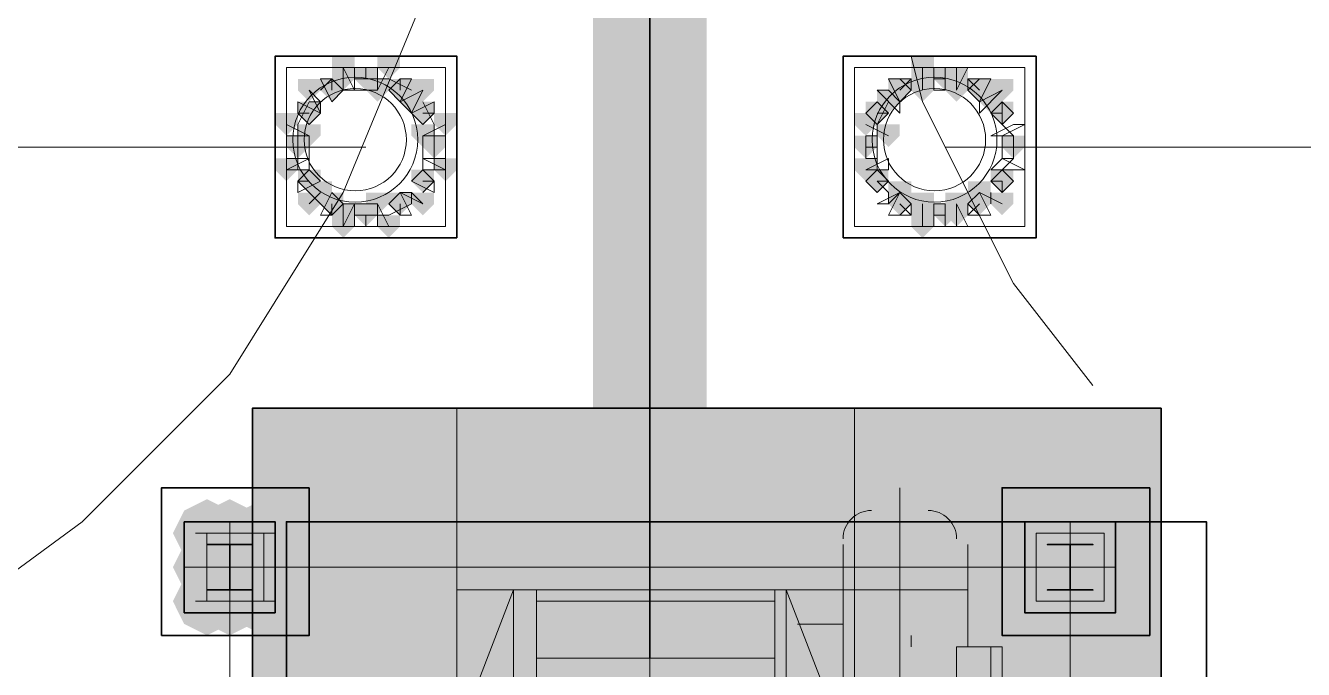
# Model space of a CAD drawing. Header units: millimetres. Extents: x 2315 to 4619, y 1334 to 1897.
# Drawn here: x 3951.65 to 3958.53, y 1536.38 to 1539.85 of the extents above; entities that cross this region are included whole.
import ezdxf

# ---------------------------------------------------------------- set-up
doc = ezdxf.new("R2010")
doc.units = ezdxf.units.MM
doc.linetypes.add('PDF_IMPORT', pattern=[1, 0.8, -0.2])
for name, color, linetype, true_color in [('PDF_10', 7, 'Continuous', 0x00b85c), ('PDF_AXIS', 7, 'Continuous', 0x00b85c), ('PDF_柱构件', 7, 'Continuous', 0x00b85c), ('PDF_转运站初步方案', 7, 'Continuous', 0x00b85c)]:
    doc.layers.add(name, color=color, linetype=linetype, true_color=true_color)
for name, color, linetype in [('PDF_中心线层', 1, 'Continuous'), ('PDF_双点划线', 6, 'Continuous'), ('PDF_尺寸线层', 7, 'Continuous'), ('PDF_粗实线层', 7, 'Continuous'), ('PDF_细实线层', 7, 'Continuous'), ('PDF_虚线层', 6, 'Continuous')]:
    doc.layers.add(name, color=color, linetype=linetype)

msp = doc.modelspace()

# ---------------------------------------------------------------- hatches: boundary and pattern name
at = {"layer": 'PDF_10', "transparency": 33554559}
for points in [[(3953.302, 1539.5584), (3953.2409, 1539.5584), (3953.2409, 1539.4974), (3953.302, 1539.4363), (3953.3631, 1539.4974), (3953.3631, 1539.5584)], [(3953.302, 1539.5584), (3953.2409, 1539.5584), (3953.2409, 1539.4974), (3953.302, 1539.4363), (3953.3631, 1539.4974), (3953.3631, 1539.5584)], [(3953.4852, 1539.6195), (3953.4241, 1539.6195), (3953.4241, 1539.5584), (3953.4852, 1539.4974), (3953.5463, 1539.5584), (3953.5463, 1539.6195)], [(3953.4852, 1539.6195), (3953.4241, 1539.6195), (3953.4241, 1539.5584), (3953.4852, 1539.4974), (3953.5463, 1539.5584), (3953.5463, 1539.6195)], [(3953.6685, 1539.5584), (3953.6074, 1539.5584), (3953.6074, 1539.4974), (3953.6685, 1539.4363), (3953.7296, 1539.4974), (3953.7296, 1539.5584)], [(3953.6685, 1539.5584), (3953.6074, 1539.5584), (3953.6074, 1539.4974), (3953.6685, 1539.4363), (3953.7296, 1539.4974), (3953.7296, 1539.5584)], [(3956.356, 1539.5584), (3956.295, 1539.5584), (3956.295, 1539.4974), (3956.356, 1539.4363), (3956.4171, 1539.4974), (3956.4171, 1539.5584)], [(3956.356, 1539.5584), (3956.295, 1539.5584), (3956.295, 1539.4974), (3956.356, 1539.4363), (3956.4171, 1539.4974), (3956.4171, 1539.5584)], [(3956.6004, 1539.6195), (3956.5393, 1539.6195), (3956.5393, 1539.5584), (3956.6004, 1539.4974), (3956.6614, 1539.5584), (3956.6614, 1539.6195)], [(3956.6004, 1539.6195), (3956.5393, 1539.6195), (3956.5393, 1539.5584), (3956.6004, 1539.4974), (3956.6614, 1539.5584), (3956.6614, 1539.6195)], [(3956.6004, 1539.6195), (3956.5393, 1539.6195), (3956.5393, 1539.5584), (3956.6004, 1539.4974), (3956.6614, 1539.5584), (3956.6614, 1539.6195)], [(3956.7836, 1539.5584), (3956.7225, 1539.5584), (3956.7225, 1539.4974), (3956.7836, 1539.4363), (3956.8447, 1539.4974), (3956.8447, 1539.5584)], [(3956.7836, 1539.5584), (3956.7225, 1539.5584), (3956.7225, 1539.4974), (3956.7836, 1539.4363), (3956.8447, 1539.4974), (3956.8447, 1539.5584)], [(3953.1798, 1539.4363), (3953.1187, 1539.4363), (3953.1187, 1539.3752), (3953.1798, 1539.3141), (3953.2409, 1539.3752), (3953.2409, 1539.4363)], [(3953.1798, 1539.4363), (3953.1187, 1539.4363), (3953.1187, 1539.3752), (3953.1798, 1539.3141), (3953.2409, 1539.3752), (3953.2409, 1539.4363)], [(3953.7906, 1539.4363), (3953.7296, 1539.4363), (3953.7296, 1539.3752), (3953.7906, 1539.3141), (3953.8517, 1539.3752), (3953.8517, 1539.4363)], [(3953.7906, 1539.4363), (3953.7296, 1539.4363), (3953.7296, 1539.3752), (3953.7906, 1539.3141), (3953.8517, 1539.3752), (3953.8517, 1539.4363)], [(3956.2339, 1539.4363), (3956.1728, 1539.4363), (3956.1728, 1539.3752), (3956.2339, 1539.3141), (3956.295, 1539.3752), (3956.295, 1539.4363)], [(3956.2339, 1539.4363), (3956.1728, 1539.4363), (3956.1728, 1539.3752), (3956.2339, 1539.3141), (3956.295, 1539.3752), (3956.295, 1539.4363)], [(3956.9058, 1539.4363), (3956.8447, 1539.4363), (3956.8447, 1539.3752), (3956.9058, 1539.3141), (3956.9669, 1539.3752), (3956.9669, 1539.4363)], [(3956.9058, 1539.4363), (3956.8447, 1539.4363), (3956.8447, 1539.3752), (3956.9058, 1539.3141), (3956.9669, 1539.3752), (3956.9669, 1539.4363)], [(3953.1187, 1539.253), (3953.0577, 1539.253), (3953.0577, 1539.192), (3953.1187, 1539.1309), (3953.1798, 1539.192), (3953.1798, 1539.253)], [(3953.1187, 1539.253), (3953.0577, 1539.253), (3953.0577, 1539.192), (3953.1187, 1539.1309), (3953.1798, 1539.192), (3953.1798, 1539.253)], [(3953.8517, 1539.253), (3953.7906, 1539.253), (3953.7906, 1539.192), (3953.8517, 1539.1309), (3953.9128, 1539.192), (3953.9128, 1539.253)], [(3953.8517, 1539.253), (3953.7906, 1539.253), (3953.7906, 1539.192), (3953.8517, 1539.1309), (3953.9128, 1539.192), (3953.9128, 1539.253)], [(3953.8517, 1539.253), (3953.7906, 1539.253), (3953.7906, 1539.192), (3953.8517, 1539.1309), (3953.9128, 1539.192), (3953.9128, 1539.253)], [(3956.1728, 1539.253), (3956.1117, 1539.253), (3956.1117, 1539.192), (3956.1728, 1539.1309), (3956.2339, 1539.192), (3956.2339, 1539.253)], [(3956.1728, 1539.253), (3956.1117, 1539.253), (3956.1117, 1539.192), (3956.1728, 1539.1309), (3956.2339, 1539.192), (3956.2339, 1539.253)], [(3956.9669, 1539.253), (3956.9058, 1539.253), (3956.9058, 1539.192), (3956.9669, 1539.1309), (3957.0279, 1539.192), (3957.0279, 1539.253)], [(3956.9669, 1539.253), (3956.9058, 1539.253), (3956.9058, 1539.192), (3956.9669, 1539.1309), (3957.0279, 1539.192), (3957.0279, 1539.253)], [(3953.1798, 1539.0698), (3953.1187, 1539.0698), (3953.1187, 1539.0087), (3953.1798, 1538.9476), (3953.2409, 1539.0087), (3953.2409, 1539.0698)], [(3953.1798, 1539.0698), (3953.1187, 1539.0698), (3953.1187, 1539.0087), (3953.1798, 1538.9476), (3953.2409, 1539.0087), (3953.2409, 1539.0698)], [(3953.7906, 1539.0698), (3953.7296, 1539.0698), (3953.7296, 1539.0087), (3953.7906, 1538.9476), (3953.8517, 1539.0087), (3953.8517, 1539.0698)], [(3953.7906, 1539.0698), (3953.7296, 1539.0698), (3953.7296, 1539.0087), (3953.7906, 1538.9476), (3953.8517, 1539.0087), (3953.8517, 1539.0698)], [(3956.2339, 1539.0698), (3956.1728, 1539.0698), (3956.1728, 1539.0087), (3956.2339, 1538.9476), (3956.295, 1539.0087), (3956.295, 1539.0698)], [(3956.2339, 1539.0698), (3956.1728, 1539.0698), (3956.1728, 1539.0087), (3956.2339, 1538.9476), (3956.295, 1539.0087), (3956.295, 1539.0698)], [(3956.9058, 1539.0698), (3956.8447, 1539.0698), (3956.8447, 1539.0087), (3956.9058, 1538.9476), (3956.9669, 1539.0087), (3956.9669, 1539.0698)], [(3956.9058, 1539.0698), (3956.8447, 1539.0698), (3956.8447, 1539.0087), (3956.9058, 1538.9476), (3956.9669, 1539.0087), (3956.9669, 1539.0698)], [(3953.302, 1538.9476), (3953.2409, 1538.9476), (3953.2409, 1538.8866), (3953.302, 1538.8255), (3953.3631, 1538.8866), (3953.3631, 1538.9476)], [(3953.302, 1538.9476), (3953.2409, 1538.9476), (3953.2409, 1538.8866), (3953.302, 1538.8255), (3953.3631, 1538.8866), (3953.3631, 1538.9476)], [(3953.6685, 1538.9476), (3953.6074, 1538.9476), (3953.6074, 1538.8866), (3953.6685, 1538.8255), (3953.7296, 1538.8866), (3953.7296, 1538.9476)], [(3953.6685, 1538.9476), (3953.6074, 1538.9476), (3953.6074, 1538.8866), (3953.6685, 1538.8255), (3953.7296, 1538.8866), (3953.7296, 1538.9476)], [(3956.356, 1538.9476), (3956.295, 1538.9476), (3956.295, 1538.8866), (3956.356, 1538.8255), (3956.4171, 1538.8866), (3956.4171, 1538.9476)], [(3956.356, 1538.9476), (3956.295, 1538.9476), (3956.295, 1538.8866), (3956.356, 1538.8255), (3956.4171, 1538.8866), (3956.4171, 1538.9476)], [(3956.7836, 1538.9476), (3956.7225, 1538.9476), (3956.7225, 1538.8866), (3956.7836, 1538.8255), (3956.8447, 1538.8866), (3956.8447, 1538.9476)], [(3956.7836, 1538.9476), (3956.7225, 1538.9476), (3956.7225, 1538.8866), (3956.7836, 1538.8255), (3956.8447, 1538.8866), (3956.8447, 1538.9476)], [(3953.4852, 1538.8866), (3953.4241, 1538.8866), (3953.4241, 1538.8255), (3953.4852, 1538.7644), (3953.5463, 1538.8255), (3953.5463, 1538.8866)], [(3953.4852, 1538.8866), (3953.4241, 1538.8866), (3953.4241, 1538.8255), (3953.4852, 1538.7644), (3953.5463, 1538.8255), (3953.5463, 1538.8866)], [(3956.6004, 1538.8866), (3956.5393, 1538.8866), (3956.5393, 1538.8255), (3956.6004, 1538.7644), (3956.6614, 1538.8255), (3956.6614, 1538.8866)], [(3956.6004, 1538.8866), (3956.5393, 1538.8866), (3956.5393, 1538.8255), (3956.6004, 1538.7644), (3956.6614, 1538.8255), (3956.6614, 1538.8866)]]:
    msp.add_hatch(color=6, dxfattribs=at).paths.add_polyline_path(points)
at = {"layer": 'PDF_中心线层', "transparency": 33554559}
for points in [[(3952.6301, 1537.1763), (3952.569, 1537.1763), (3952.569, 1537.1152), (3952.6301, 1537.0541), (3952.6912, 1537.1152), (3952.6912, 1537.1763)], [(3952.7523, 1537.1763), (3952.6912, 1537.1763), (3952.6912, 1537.1152), (3952.7523, 1537.0541), (3952.8133, 1537.1152), (3952.8133, 1537.1763)], [(3952.9355, 1537.1763), (3952.8744, 1537.1763), (3952.8744, 1537.1152), (3952.9355, 1537.0541), (3952.9966, 1537.1152), (3952.9966, 1537.1763)], [(3957.089, 1537.1763), (3957.0279, 1537.1763), (3957.0279, 1537.1152), (3957.089, 1537.0541), (3957.1501, 1537.1152), (3957.1501, 1537.1763)], [(3957.2723, 1537.1763), (3957.2112, 1537.1763), (3957.2112, 1537.1152), (3957.2723, 1537.0541), (3957.3333, 1537.1152), (3957.3333, 1537.1763)], [(3957.2723, 1537.1763), (3957.2112, 1537.1763), (3957.2112, 1537.1152), (3957.2723, 1537.0541), (3957.3333, 1537.1152), (3957.3333, 1537.1763)], [(3957.4555, 1537.1763), (3957.3944, 1537.1763), (3957.3944, 1537.1152), (3957.4555, 1537.0541), (3957.5166, 1537.1152), (3957.5166, 1537.1763)], [(3957.4555, 1537.1763), (3957.3944, 1537.1763), (3957.3944, 1537.1152), (3957.4555, 1537.0541), (3957.5166, 1537.1152), (3957.5166, 1537.1763)], [(3952.6301, 1536.993), (3952.569, 1536.993), (3952.569, 1536.932), (3952.6301, 1536.8709), (3952.6912, 1536.932), (3952.6912, 1536.993)], [(3952.9355, 1536.993), (3952.8744, 1536.993), (3952.8744, 1536.932), (3952.9355, 1536.8709), (3952.9966, 1536.932), (3952.9966, 1536.993)], [(3957.089, 1536.993), (3957.0279, 1536.993), (3957.0279, 1536.932), (3957.089, 1536.8709), (3957.1501, 1536.932), (3957.1501, 1536.993)], [(3957.4555, 1536.993), (3957.3944, 1536.993), (3957.3944, 1536.932), (3957.4555, 1536.8709), (3957.5166, 1536.932), (3957.5166, 1536.993)], [(3957.4555, 1536.993), (3957.3944, 1536.993), (3957.3944, 1536.932), (3957.4555, 1536.8709), (3957.5166, 1536.932), (3957.5166, 1536.993)], [(3957.2723, 1536.8098), (3957.2112, 1536.8098), (3957.2112, 1536.7487), (3957.2723, 1536.6876), (3957.3333, 1536.7487), (3957.3333, 1536.8098)], [(3957.4555, 1536.8098), (3957.3944, 1536.8098), (3957.3944, 1536.7487), (3957.4555, 1536.6876), (3957.5166, 1536.7487), (3957.5166, 1536.8098)]]:
    msp.add_hatch(color=256, dxfattribs=at).paths.add_polyline_path(points)
at = {"layer": 'PDF_双点划线', "transparency": 33554559}
for points in [[(3952.6301, 1537.1152), (3952.569, 1537.1152), (3952.569, 1537.0541), (3952.6301, 1536.993), (3952.6912, 1537.0541), (3952.6912, 1537.1152)], [(3952.7523, 1537.1152), (3952.6912, 1537.1152), (3952.6912, 1537.0541), (3952.7523, 1536.993), (3952.8133, 1537.0541), (3952.8133, 1537.1152)], [(3952.8133, 1537.1152), (3952.7523, 1537.1152), (3952.7523, 1537.0541), (3952.8133, 1536.993), (3952.8744, 1537.0541), (3952.8744, 1537.1152)], [(3952.8744, 1537.1152), (3952.8133, 1537.1152), (3952.8133, 1537.0541), (3952.8744, 1536.993), (3952.9355, 1537.0541), (3952.9355, 1537.1152)], [(3957.1501, 1537.1152), (3957.089, 1537.1152), (3957.089, 1537.0541), (3957.1501, 1536.993), (3957.2112, 1537.0541), (3957.2112, 1537.1152)], [(3957.2723, 1537.1152), (3957.2112, 1537.1152), (3957.2112, 1537.0541), (3957.2723, 1536.993), (3957.3333, 1537.0541), (3957.3333, 1537.1152)], [(3957.2723, 1537.1152), (3957.2112, 1537.1152), (3957.2112, 1537.0541), (3957.2723, 1536.993), (3957.3333, 1537.0541), (3957.3333, 1537.1152)], [(3957.3944, 1537.1152), (3957.3333, 1537.1152), (3957.3333, 1537.0541), (3957.3944, 1536.993), (3957.4555, 1537.0541), (3957.4555, 1537.1152)], [(3952.6301, 1536.8709), (3952.569, 1536.8709), (3952.569, 1536.8098), (3952.6301, 1536.7487), (3952.6912, 1536.8098), (3952.6912, 1536.8709)], [(3952.7523, 1536.8709), (3952.6912, 1536.8709), (3952.6912, 1536.8098), (3952.7523, 1536.7487), (3952.8133, 1536.8098), (3952.8133, 1536.8709)], [(3952.8133, 1536.8709), (3952.7523, 1536.8709), (3952.7523, 1536.8098), (3952.8133, 1536.7487), (3952.8744, 1536.8098), (3952.8744, 1536.8709)], [(3952.8744, 1536.8709), (3952.8133, 1536.8709), (3952.8133, 1536.8098), (3952.8744, 1536.7487), (3952.9355, 1536.8098), (3952.9355, 1536.8709)], [(3957.1501, 1536.8709), (3957.089, 1536.8709), (3957.089, 1536.8098), (3957.1501, 1536.7487), (3957.2112, 1536.8098), (3957.2112, 1536.8709)], [(3957.2723, 1536.8709), (3957.2112, 1536.8709), (3957.2112, 1536.8098), (3957.2723, 1536.7487), (3957.3333, 1536.8098), (3957.3333, 1536.8709)], [(3957.2723, 1536.8709), (3957.2112, 1536.8709), (3957.2112, 1536.8098), (3957.2723, 1536.7487), (3957.3333, 1536.8098), (3957.3333, 1536.8709)], [(3957.3944, 1536.8709), (3957.3333, 1536.8709), (3957.3333, 1536.8098), (3957.3944, 1536.7487), (3957.4555, 1536.8098), (3957.4555, 1536.8709)]]:
    msp.add_hatch(color=256, dxfattribs=at).paths.add_polyline_path(points)
at = {"layer": 'PDF_尺寸线层', "transparency": 33554559}
for points in [[(3956.356, 1536.6265), (3956.295, 1536.6265), (3956.295, 1536.5655), (3956.356, 1536.5044), (3956.4171, 1536.5655), (3956.4171, 1536.6265)], [(3956.356, 1536.5655), (3956.295, 1536.5655), (3956.295, 1536.5044), (3956.356, 1536.4433), (3956.4171, 1536.5044), (3956.4171, 1536.5655)], [(3956.356, 1536.5655), (3956.295, 1536.5655), (3956.295, 1536.5044), (3956.356, 1536.4433), (3956.4171, 1536.5044), (3956.4171, 1536.5655)], [(3956.356, 1536.5655), (3956.295, 1536.5655), (3956.295, 1536.5044), (3956.356, 1536.4433), (3956.4171, 1536.5044), (3956.4171, 1536.5655)]]:
    msp.add_hatch(color=256, dxfattribs=at).paths.add_polyline_path(points)
at = {"layer": 'PDF_柱构件', "transparency": 33554559}
for points in [[(3953.3631, 1539.6806), (3953.302, 1539.6806), (3953.302, 1539.6195), (3953.3631, 1539.5584), (3953.4241, 1539.6195), (3953.4241, 1539.6806)], [(3953.6074, 1539.6806), (3953.5463, 1539.6806), (3953.5463, 1539.6195), (3953.6074, 1539.5584), (3953.6685, 1539.6195), (3953.6685, 1539.6806)], [(3956.4782, 1539.6806), (3956.4171, 1539.6806), (3956.4171, 1539.6195), (3956.4782, 1539.5584), (3956.5393, 1539.6195), (3956.5393, 1539.6806)], [(3953.1798, 1539.5584), (3953.1187, 1539.5584), (3953.1187, 1539.4974), (3953.1798, 1539.4363), (3953.2409, 1539.4974), (3953.2409, 1539.5584)], [(3953.3631, 1539.6195), (3953.302, 1539.6195), (3953.302, 1539.5584), (3953.3631, 1539.4974), (3953.4241, 1539.5584), (3953.4241, 1539.6195)], [(3953.5463, 1539.5584), (3953.4852, 1539.5584), (3953.4852, 1539.4974), (3953.5463, 1539.4363), (3953.6074, 1539.4974), (3953.6074, 1539.5584)], [(3953.7906, 1539.5584), (3953.7296, 1539.5584), (3953.7296, 1539.4974), (3953.7906, 1539.4363), (3953.8517, 1539.4974), (3953.8517, 1539.5584)], [(3956.4782, 1539.6195), (3956.4171, 1539.6195), (3956.4171, 1539.5584), (3956.4782, 1539.4974), (3956.5393, 1539.5584), (3956.5393, 1539.6195)], [(3956.4782, 1539.5584), (3956.4171, 1539.5584), (3956.4171, 1539.4974), (3956.4782, 1539.4363), (3956.5393, 1539.4974), (3956.5393, 1539.5584)], [(3956.6614, 1539.6195), (3956.6004, 1539.6195), (3956.6004, 1539.5584), (3956.6614, 1539.4974), (3956.7225, 1539.5584), (3956.7225, 1539.6195)], [(3956.6614, 1539.5584), (3956.6004, 1539.5584), (3956.6004, 1539.4974), (3956.6614, 1539.4363), (3956.7225, 1539.4974), (3956.7225, 1539.5584)], [(3956.9058, 1539.5584), (3956.8447, 1539.5584), (3956.8447, 1539.4974), (3956.9058, 1539.4363), (3956.9669, 1539.4974), (3956.9669, 1539.5584)], [(3953.7296, 1539.4974), (3953.6685, 1539.4974), (3953.6685, 1539.4363), (3953.7296, 1539.3752), (3953.7906, 1539.4363), (3953.7906, 1539.4974)], [(3956.295, 1539.4974), (3956.2339, 1539.4974), (3956.2339, 1539.4363), (3956.295, 1539.3752), (3956.356, 1539.4363), (3956.356, 1539.4974)], [(3956.8447, 1539.4974), (3956.7836, 1539.4974), (3956.7836, 1539.4363), (3956.8447, 1539.3752), (3956.9058, 1539.4363), (3956.9058, 1539.4974)], [(3953.0577, 1539.3752), (3952.9966, 1539.3752), (3952.9966, 1539.3141), (3953.0577, 1539.253), (3953.1187, 1539.3141), (3953.1187, 1539.3752)], [(3953.9128, 1539.3752), (3953.8517, 1539.3752), (3953.8517, 1539.3141), (3953.9128, 1539.253), (3953.9739, 1539.3141), (3953.9739, 1539.3752)], [(3956.1728, 1539.3752), (3956.1117, 1539.3752), (3956.1117, 1539.3141), (3956.1728, 1539.253), (3956.2339, 1539.3141), (3956.2339, 1539.3752)], [(3953.1798, 1539.3141), (3953.1187, 1539.3141), (3953.1187, 1539.253), (3953.1798, 1539.192), (3953.2409, 1539.253), (3953.2409, 1539.3141)], [(3953.7906, 1539.3141), (3953.7296, 1539.3141), (3953.7296, 1539.253), (3953.7906, 1539.192), (3953.8517, 1539.253), (3953.8517, 1539.3141)], [(3956.295, 1539.3141), (3956.2339, 1539.3141), (3956.2339, 1539.253), (3956.295, 1539.192), (3956.356, 1539.253), (3956.356, 1539.3141)], [(3953.0577, 1539.1309), (3952.9966, 1539.1309), (3952.9966, 1539.0698), (3953.0577, 1539.0087), (3953.1187, 1539.0698), (3953.1187, 1539.1309)], [(3953.9128, 1539.1309), (3953.8517, 1539.1309), (3953.8517, 1539.0698), (3953.9128, 1539.0087), (3953.9739, 1539.0698), (3953.9739, 1539.1309)], [(3956.1728, 1539.1309), (3956.1117, 1539.1309), (3956.1117, 1539.0698), (3956.1728, 1539.0087), (3956.2339, 1539.0698), (3956.2339, 1539.1309)], [(3953.2409, 1539.0087), (3953.1798, 1539.0087), (3953.1798, 1538.9476), (3953.2409, 1538.8866), (3953.302, 1538.9476), (3953.302, 1539.0087)], [(3956.356, 1539.0087), (3956.295, 1539.0087), (3956.295, 1538.9476), (3956.356, 1538.8866), (3956.4171, 1538.9476), (3956.4171, 1539.0087)], [(3956.7836, 1539.0087), (3956.7225, 1539.0087), (3956.7225, 1538.9476), (3956.7836, 1538.8866), (3956.8447, 1538.9476), (3956.8447, 1539.0087)], [(3953.1798, 1538.9476), (3953.1187, 1538.9476), (3953.1187, 1538.8866), (3953.1798, 1538.8255), (3953.2409, 1538.8866), (3953.2409, 1538.9476)], [(3953.5463, 1538.9476), (3953.4852, 1538.9476), (3953.4852, 1538.8866), (3953.5463, 1538.8255), (3953.6074, 1538.8866), (3953.6074, 1538.9476)], [(3953.7906, 1538.9476), (3953.7296, 1538.9476), (3953.7296, 1538.8866), (3953.7906, 1538.8255), (3953.8517, 1538.8866), (3953.8517, 1538.9476)], [(3956.4782, 1538.9476), (3956.4171, 1538.9476), (3956.4171, 1538.8866), (3956.4782, 1538.8255), (3956.5393, 1538.8866), (3956.5393, 1538.9476)], [(3956.6614, 1538.9476), (3956.6004, 1538.9476), (3956.6004, 1538.8866), (3956.6614, 1538.8255), (3956.7225, 1538.8866), (3956.7225, 1538.9476)], [(3956.9058, 1538.9476), (3956.8447, 1538.9476), (3956.8447, 1538.8866), (3956.9058, 1538.8255), (3956.9669, 1538.8866), (3956.9669, 1538.9476)], [(3953.3631, 1538.8866), (3953.302, 1538.8866), (3953.302, 1538.8255), (3953.3631, 1538.7644), (3953.4241, 1538.8255), (3953.4241, 1538.8866)], [(3956.4782, 1538.8866), (3956.4171, 1538.8866), (3956.4171, 1538.8255), (3956.4782, 1538.7644), (3956.5393, 1538.8255), (3956.5393, 1538.8866)], [(3956.6614, 1538.8866), (3956.6004, 1538.8866), (3956.6004, 1538.8255), (3956.6614, 1538.7644), (3956.7225, 1538.8255), (3956.7225, 1538.8866)], [(3953.3631, 1538.8255), (3953.302, 1538.8255), (3953.302, 1538.7644), (3953.3631, 1538.7033), (3953.4241, 1538.7644), (3953.4241, 1538.8255)], [(3953.6074, 1538.8255), (3953.5463, 1538.8255), (3953.5463, 1538.7644), (3953.6074, 1538.7033), (3953.6685, 1538.7644), (3953.6685, 1538.8255)], [(3956.4782, 1538.8255), (3956.4171, 1538.8255), (3956.4171, 1538.7644), (3956.4782, 1538.7033), (3956.5393, 1538.7644), (3956.5393, 1538.8255)]]:
    msp.add_hatch(color=6, dxfattribs=at).paths.add_polyline_path(points)
at = {"layer": 'PDF_粗实线层', "transparency": 33554559}
for points in [[(3955.3177, 1541.6963), (3954.7069, 1541.6963), (3954.7069, 1536.4433), (3955.3177, 1536.4433)], [(3952.6301, 1537.2984), (3952.5079, 1537.2374), (3952.4469, 1537.1152), (3952.5079, 1536.993), (3952.6301, 1536.932), (3952.7523, 1536.993), (3952.8133, 1537.1152), (3952.7523, 1537.2374)], [(3952.7523, 1537.2984), (3952.6301, 1537.2374), (3952.569, 1537.1152), (3952.6301, 1536.993), (3952.7523, 1536.932), (3952.8744, 1536.993), (3952.9355, 1537.1152), (3952.8744, 1537.2374)], [(3952.9355, 1537.2984), (3952.8133, 1537.2374), (3952.7523, 1537.1152), (3952.8133, 1536.993), (3952.9355, 1536.932), (3953.0577, 1536.993), (3953.1187, 1537.1152), (3953.0577, 1537.2374)], [(3957.089, 1537.2984), (3956.9669, 1537.2374), (3956.9058, 1537.1152), (3956.9669, 1536.993), (3957.089, 1536.932), (3957.2112, 1536.993), (3957.2723, 1537.1152), (3957.2112, 1537.2374)], [(3957.2723, 1537.2984), (3957.1501, 1537.2374), (3957.089, 1537.1152), (3957.1501, 1536.993), (3957.2723, 1536.932), (3957.3944, 1536.993), (3957.4555, 1537.1152), (3957.3944, 1537.2374)], [(3957.4555, 1537.2984), (3957.3333, 1537.2374), (3957.2723, 1537.1152), (3957.3333, 1536.993), (3957.4555, 1536.932), (3957.5777, 1536.993), (3957.6387, 1537.1152), (3957.5777, 1537.2374)], [(3952.6301, 1537.1152), (3952.5079, 1537.0541), (3952.4469, 1536.932), (3952.5079, 1536.8098), (3952.6301, 1536.7487), (3952.7523, 1536.8098), (3952.8133, 1536.932), (3952.7523, 1537.0541)], [(3952.7523, 1537.1152), (3952.6301, 1537.0541), (3952.569, 1536.932), (3952.6301, 1536.8098), (3952.7523, 1536.7487), (3952.8744, 1536.8098), (3952.9355, 1536.932), (3952.8744, 1537.0541)], [(3952.9355, 1537.1152), (3952.8133, 1537.0541), (3952.7523, 1536.932), (3952.8133, 1536.8098), (3952.9355, 1536.7487), (3953.0577, 1536.8098), (3953.1187, 1536.932), (3953.0577, 1537.0541)], [(3957.089, 1537.1152), (3956.9669, 1537.0541), (3956.9058, 1536.932), (3956.9669, 1536.8098), (3957.089, 1536.7487), (3957.2112, 1536.8098), (3957.2723, 1536.932), (3957.2112, 1537.0541)], [(3957.2723, 1537.1152), (3957.1501, 1537.0541), (3957.089, 1536.932), (3957.1501, 1536.8098), (3957.2723, 1536.7487), (3957.3944, 1536.8098), (3957.4555, 1536.932), (3957.3944, 1537.0541)], [(3957.4555, 1537.1152), (3957.3333, 1537.0541), (3957.2723, 1536.932), (3957.3333, 1536.8098), (3957.4555, 1536.7487), (3957.5777, 1536.8098), (3957.6387, 1536.932), (3957.5777, 1537.0541)], [(3952.6301, 1536.932), (3952.5079, 1536.8709), (3952.4469, 1536.7487), (3952.5079, 1536.6265), (3952.6301, 1536.5655), (3952.7523, 1536.6265), (3952.8133, 1536.7487), (3952.7523, 1536.8709)], [(3952.7523, 1536.932), (3952.6301, 1536.8709), (3952.569, 1536.7487), (3952.6301, 1536.6265), (3952.7523, 1536.5655), (3952.8744, 1536.6265), (3952.9355, 1536.7487), (3952.8744, 1536.8709)], [(3952.9355, 1536.932), (3952.8133, 1536.8709), (3952.7523, 1536.7487), (3952.8133, 1536.6265), (3952.9355, 1536.5655), (3953.0577, 1536.6265), (3953.1187, 1536.7487), (3953.0577, 1536.8709)], [(3957.089, 1536.932), (3956.9669, 1536.8709), (3956.9058, 1536.7487), (3956.9669, 1536.6265), (3957.089, 1536.5655), (3957.2112, 1536.6265), (3957.2723, 1536.7487), (3957.2112, 1536.8709)], [(3957.2723, 1536.932), (3957.1501, 1536.8709), (3957.089, 1536.7487), (3957.1501, 1536.6265), (3957.2723, 1536.5655), (3957.3944, 1536.6265), (3957.4555, 1536.7487), (3957.3944, 1536.8709)], [(3957.4555, 1536.932), (3957.3333, 1536.8709), (3957.2723, 1536.7487), (3957.3333, 1536.6265), (3957.4555, 1536.5655), (3957.5777, 1536.6265), (3957.6387, 1536.7487), (3957.5777, 1536.8709)]]:
    msp.add_hatch(color=256, dxfattribs=at).paths.add_polyline_path(points)
at = {"layer": 'PDF_粗实线层', "true_color": 0xffffff, "transparency": 33554559}
msp.add_hatch(color=7, dxfattribs=at).paths.add_polyline_path([(3954.5847, 1532.412), (3955.5009, 1532.412), (3955.5009, 1532.6563), (3957.7609, 1532.6563), (3957.7609, 1537.7871), (3952.8744, 1537.7871), (3952.8744, 1532.6563), (3954.5847, 1532.6563)])
at = {"layer": 'PDF_细实线层', "true_color": 0x005cb8, "transparency": 33554559}
for points in [[(3954.3404, 1536.8709), (3954.2793, 1536.8709), (3954.2793, 1536.8098), (3954.3404, 1536.7487), (3954.4014, 1536.8098), (3954.4014, 1536.8709)], [(3955.7452, 1536.8709), (3955.6841, 1536.8709), (3955.6841, 1536.8098), (3955.7452, 1536.7487), (3955.8063, 1536.8098), (3955.8063, 1536.8709)], [(3955.7452, 1536.8709), (3955.6841, 1536.8709), (3955.6841, 1536.8098), (3955.7452, 1536.7487), (3955.8063, 1536.8098), (3955.8063, 1536.8709)]]:
    msp.add_hatch(color=152, dxfattribs=at).paths.add_polyline_path(points)
at = {"layer": 'PDF_转运站初步方案', "transparency": 33554559}
for points in [[(3953.302, 1539.5584), (3953.2409, 1539.5584), (3953.2409, 1539.4974), (3953.302, 1539.4363), (3953.3631, 1539.4974), (3953.3631, 1539.5584)], [(3953.302, 1539.5584), (3953.2409, 1539.5584), (3953.2409, 1539.4974), (3953.302, 1539.4363), (3953.3631, 1539.4974), (3953.3631, 1539.5584)], [(3953.4852, 1539.6195), (3953.4241, 1539.6195), (3953.4241, 1539.5584), (3953.4852, 1539.4974), (3953.5463, 1539.5584), (3953.5463, 1539.6195)], [(3953.4852, 1539.6195), (3953.4241, 1539.6195), (3953.4241, 1539.5584), (3953.4852, 1539.4974), (3953.5463, 1539.5584), (3953.5463, 1539.6195)], [(3953.6685, 1539.5584), (3953.6074, 1539.5584), (3953.6074, 1539.4974), (3953.6685, 1539.4363), (3953.7296, 1539.4974), (3953.7296, 1539.5584)], [(3953.6685, 1539.5584), (3953.6074, 1539.5584), (3953.6074, 1539.4974), (3953.6685, 1539.4363), (3953.7296, 1539.4974), (3953.7296, 1539.5584)], [(3956.356, 1539.5584), (3956.295, 1539.5584), (3956.295, 1539.4974), (3956.356, 1539.4363), (3956.4171, 1539.4974), (3956.4171, 1539.5584)], [(3956.356, 1539.5584), (3956.295, 1539.5584), (3956.295, 1539.4974), (3956.356, 1539.4363), (3956.4171, 1539.4974), (3956.4171, 1539.5584)], [(3956.6004, 1539.6195), (3956.5393, 1539.6195), (3956.5393, 1539.5584), (3956.6004, 1539.4974), (3956.6614, 1539.5584), (3956.6614, 1539.6195)], [(3956.6004, 1539.6195), (3956.5393, 1539.6195), (3956.5393, 1539.5584), (3956.6004, 1539.4974), (3956.6614, 1539.5584), (3956.6614, 1539.6195)], [(3956.7836, 1539.5584), (3956.7225, 1539.5584), (3956.7225, 1539.4974), (3956.7836, 1539.4363), (3956.8447, 1539.4974), (3956.8447, 1539.5584)], [(3956.7836, 1539.5584), (3956.7225, 1539.5584), (3956.7225, 1539.4974), (3956.7836, 1539.4363), (3956.8447, 1539.4974), (3956.8447, 1539.5584)], [(3953.1798, 1539.4363), (3953.1187, 1539.4363), (3953.1187, 1539.3752), (3953.1798, 1539.3141), (3953.2409, 1539.3752), (3953.2409, 1539.4363)], [(3953.1798, 1539.4363), (3953.1187, 1539.4363), (3953.1187, 1539.3752), (3953.1798, 1539.3141), (3953.2409, 1539.3752), (3953.2409, 1539.4363)], [(3953.7906, 1539.4363), (3953.7296, 1539.4363), (3953.7296, 1539.3752), (3953.7906, 1539.3141), (3953.8517, 1539.3752), (3953.8517, 1539.4363)], [(3953.7906, 1539.4363), (3953.7296, 1539.4363), (3953.7296, 1539.3752), (3953.7906, 1539.3141), (3953.8517, 1539.3752), (3953.8517, 1539.4363)], [(3956.2339, 1539.4363), (3956.1728, 1539.4363), (3956.1728, 1539.3752), (3956.2339, 1539.3141), (3956.295, 1539.3752), (3956.295, 1539.4363)], [(3956.2339, 1539.4363), (3956.1728, 1539.4363), (3956.1728, 1539.3752), (3956.2339, 1539.3141), (3956.295, 1539.3752), (3956.295, 1539.4363)], [(3956.9058, 1539.4363), (3956.8447, 1539.4363), (3956.8447, 1539.3752), (3956.9058, 1539.3141), (3956.9669, 1539.3752), (3956.9669, 1539.4363)], [(3956.9058, 1539.4363), (3956.8447, 1539.4363), (3956.8447, 1539.3752), (3956.9058, 1539.3141), (3956.9669, 1539.3752), (3956.9669, 1539.4363)], [(3953.1187, 1539.253), (3953.0577, 1539.253), (3953.0577, 1539.192), (3953.1187, 1539.1309), (3953.1798, 1539.192), (3953.1798, 1539.253)], [(3953.1187, 1539.253), (3953.0577, 1539.253), (3953.0577, 1539.192), (3953.1187, 1539.1309), (3953.1798, 1539.192), (3953.1798, 1539.253)], [(3953.8517, 1539.253), (3953.7906, 1539.253), (3953.7906, 1539.192), (3953.8517, 1539.1309), (3953.9128, 1539.192), (3953.9128, 1539.253)], [(3953.8517, 1539.253), (3953.7906, 1539.253), (3953.7906, 1539.192), (3953.8517, 1539.1309), (3953.9128, 1539.192), (3953.9128, 1539.253)], [(3956.1728, 1539.253), (3956.1117, 1539.253), (3956.1117, 1539.192), (3956.1728, 1539.1309), (3956.2339, 1539.192), (3956.2339, 1539.253)], [(3956.1728, 1539.253), (3956.1117, 1539.253), (3956.1117, 1539.192), (3956.1728, 1539.1309), (3956.2339, 1539.192), (3956.2339, 1539.253)], [(3956.9669, 1539.253), (3956.9058, 1539.253), (3956.9058, 1539.192), (3956.9669, 1539.1309), (3957.0279, 1539.192), (3957.0279, 1539.253)], [(3956.9669, 1539.253), (3956.9058, 1539.253), (3956.9058, 1539.192), (3956.9669, 1539.1309), (3957.0279, 1539.192), (3957.0279, 1539.253)], [(3953.1798, 1539.0698), (3953.1187, 1539.0698), (3953.1187, 1539.0087), (3953.1798, 1538.9476), (3953.2409, 1539.0087), (3953.2409, 1539.0698)], [(3953.1798, 1539.0698), (3953.1187, 1539.0698), (3953.1187, 1539.0087), (3953.1798, 1538.9476), (3953.2409, 1539.0087), (3953.2409, 1539.0698)], [(3953.7906, 1539.0698), (3953.7296, 1539.0698), (3953.7296, 1539.0087), (3953.7906, 1538.9476), (3953.8517, 1539.0087), (3953.8517, 1539.0698)], [(3953.7906, 1539.0698), (3953.7296, 1539.0698), (3953.7296, 1539.0087), (3953.7906, 1538.9476), (3953.8517, 1539.0087), (3953.8517, 1539.0698)], [(3956.2339, 1539.0698), (3956.1728, 1539.0698), (3956.1728, 1539.0087), (3956.2339, 1538.9476), (3956.295, 1539.0087), (3956.295, 1539.0698)], [(3956.2339, 1539.0698), (3956.1728, 1539.0698), (3956.1728, 1539.0087), (3956.2339, 1538.9476), (3956.295, 1539.0087), (3956.295, 1539.0698)], [(3956.9058, 1539.0698), (3956.8447, 1539.0698), (3956.8447, 1539.0087), (3956.9058, 1538.9476), (3956.9669, 1539.0087), (3956.9669, 1539.0698)], [(3956.9058, 1539.0698), (3956.8447, 1539.0698), (3956.8447, 1539.0087), (3956.9058, 1538.9476), (3956.9669, 1539.0087), (3956.9669, 1539.0698)], [(3953.302, 1538.9476), (3953.2409, 1538.9476), (3953.2409, 1538.8866), (3953.302, 1538.8255), (3953.3631, 1538.8866), (3953.3631, 1538.9476)], [(3953.302, 1538.9476), (3953.2409, 1538.9476), (3953.2409, 1538.8866), (3953.302, 1538.8255), (3953.3631, 1538.8866), (3953.3631, 1538.9476)], [(3953.6685, 1538.9476), (3953.6074, 1538.9476), (3953.6074, 1538.8866), (3953.6685, 1538.8255), (3953.7296, 1538.8866), (3953.7296, 1538.9476)], [(3953.6685, 1538.9476), (3953.6074, 1538.9476), (3953.6074, 1538.8866), (3953.6685, 1538.8255), (3953.7296, 1538.8866), (3953.7296, 1538.9476)], [(3956.356, 1538.9476), (3956.295, 1538.9476), (3956.295, 1538.8866), (3956.356, 1538.8255), (3956.4171, 1538.8866), (3956.4171, 1538.9476)], [(3956.356, 1538.9476), (3956.295, 1538.9476), (3956.295, 1538.8866), (3956.356, 1538.8255), (3956.4171, 1538.8866), (3956.4171, 1538.9476)], [(3956.7836, 1538.9476), (3956.7225, 1538.9476), (3956.7225, 1538.8866), (3956.7836, 1538.8255), (3956.8447, 1538.8866), (3956.8447, 1538.9476)], [(3956.7836, 1538.9476), (3956.7225, 1538.9476), (3956.7225, 1538.8866), (3956.7836, 1538.8255), (3956.8447, 1538.8866), (3956.8447, 1538.9476)], [(3953.4852, 1538.8866), (3953.4241, 1538.8866), (3953.4241, 1538.8255), (3953.4852, 1538.7644), (3953.5463, 1538.8255), (3953.5463, 1538.8866)], [(3953.4852, 1538.8866), (3953.4241, 1538.8866), (3953.4241, 1538.8255), (3953.4852, 1538.7644), (3953.5463, 1538.8255), (3953.5463, 1538.8866)], [(3956.6004, 1538.8866), (3956.5393, 1538.8866), (3956.5393, 1538.8255), (3956.6004, 1538.7644), (3956.6614, 1538.8255), (3956.6614, 1538.8866)], [(3956.6004, 1538.8866), (3956.5393, 1538.8866), (3956.5393, 1538.8255), (3956.6004, 1538.7644), (3956.6614, 1538.8255), (3956.6614, 1538.8866)]]:
    msp.add_hatch(color=6, dxfattribs=at).paths.add_polyline_path(points)

# ---------------------------------------------------------------- linework, layer by layer
at = {"layer": 'PDF_10', "color": 6, "lineweight": 18}
for points in [[(3953.2409, 1539.4974), (3953.302, 1539.5584), (3953.302, 1539.4974)], [(3953.4241, 1539.5584), (3953.5463, 1539.5584)], [(3953.4852, 1539.5584), (3953.4852, 1539.6195)], [(3953.6074, 1539.5584), (3953.7296, 1539.4974)], [(3953.6685, 1539.4974), (3953.6685, 1539.5584)], [(3956.4171, 1539.5584), (3956.356, 1539.4974)], [(3956.4171, 1539.4974), (3956.356, 1539.5584)], [(3956.6004, 1539.5584), (3956.5393, 1539.5584)], [(3956.7836, 1539.4974), (3956.7225, 1539.5584)], [(3956.7225, 1539.4974), (3956.7836, 1539.5584)], [(3953.1187, 1539.3141), (3953.1798, 1539.4363)], [(3953.7906, 1539.4363), (3953.8517, 1539.3141)], [(3956.295, 1539.4363), (3956.2339, 1539.3141)], [(3956.9058, 1539.3141), (3956.9058, 1539.4363)], [(3953.1798, 1539.3752), (3953.1187, 1539.3752)], [(3953.7906, 1539.3752), (3953.8517, 1539.3752)], [(3956.295, 1539.3752), (3956.2339, 1539.3752)], [(3956.8447, 1539.3752), (3956.9058, 1539.3752)], [(3953.1187, 1539.1309), (3953.1187, 1539.253)], [(3953.8517, 1539.253), (3953.8517, 1539.1309)], [(3956.1728, 1539.253), (3956.1728, 1539.1309)], [(3956.9669, 1539.1309), (3956.9669, 1539.253)], [(3953.1187, 1539.192), (3953.0577, 1539.192)], [(3956.2339, 1539.192), (3956.1728, 1539.192)], [(3956.9058, 1539.192), (3956.9669, 1539.192)], [(3953.1798, 1538.9476), (3953.1187, 1539.0087), (3953.1798, 1539.0087)], [(3953.7906, 1539.0087), (3953.8517, 1539.0087), (3953.7906, 1538.9476)], [(3956.295, 1539.0087), (3956.2339, 1539.0087), (3956.295, 1538.9476)], [(3956.9058, 1538.9476), (3956.9058, 1539.0087), (3956.8447, 1539.0087)], [(3953.302, 1538.8866), (3953.302, 1538.8255), (3953.2409, 1538.8866)], [(3953.7296, 1538.8866), (3953.6074, 1538.8255)], [(3953.6685, 1538.8866), (3953.6685, 1538.8255)], [(3956.356, 1538.8866), (3956.4171, 1538.8255)], [(3956.4171, 1538.8866), (3956.356, 1538.8255)], [(3956.7225, 1538.8255), (3956.7836, 1538.8866)], [(3956.7225, 1538.8866), (3956.7836, 1538.8255)], [(3953.5463, 1538.8255), (3953.4241, 1538.8255)], [(3953.4852, 1538.8255), (3953.4852, 1538.7644)], [(3956.5393, 1538.8255), (3956.6004, 1538.8255), (3956.6004, 1538.7644)]]:
    msp.add_lwpolyline(points, dxfattribs=at)
at = {"layer": 'PDF_AXIS', "color": 6, "lineweight": 18}
for points in [[(3953.9128, 1538.7644), (3953.9128, 1539.6195), (3953.0577, 1539.6195), (3953.0577, 1538.7644)], [(3956.1117, 1538.7644), (3956.1117, 1539.6195), (3957.0279, 1539.6195), (3957.0279, 1538.7644)]]:
    msp.add_lwpolyline(points, close=True, dxfattribs=at)
at = {"layer": 'PDF_中心线层', "linetype": 'PDF_IMPORT', "lineweight": 18, "ltscale": 6.04703}
msp.add_lwpolyline([(3955.0123, 1550.6752), (3955.0123, 1532.6563)], dxfattribs=at)
at = {"layer": 'PDF_中心线层', "color": 6, "lineweight": 18}
for points in [[(3953.9739, 1541.6352), (3953.9739, 1541.1466), (3953.7906, 1539.986), (3953.3631, 1538.9476), (3952.7523, 1537.9703), (3951.9582, 1537.1763), (3951.042, 1536.5044), (3950.0036, 1536.0157), (3948.9041, 1535.7714), (3947.7436, 1535.7103), (3946.5831, 1535.8325), (3945.5447, 1536.2601), (3944.995, 1536.5655)], [(3957.3944, 1537.9093), (3956.9669, 1538.459), (3956.4782, 1539.4363), (3956.4171, 1539.6806)], [(3953.4852, 1539.192), (3942.5517, 1539.192)], [(3967.4728, 1539.192), (3956.6004, 1539.192)]]:
    msp.add_lwpolyline(points, dxfattribs=at)
at = {"layer": 'PDF_中心线层', "lineweight": 18}
for points in [[(3955.0123, 1537.7871), (3955.0123, 1532.412), (3955.0123, 1536.932)], [(3956.356, 1537.3595), (3956.356, 1534.1833)], [(3952.7523, 1537.1763), (3952.7523, 1536.6876)], [(3957.2723, 1537.1763), (3957.2723, 1536.6876)], [(3952.569, 1537.1152), (3952.6301, 1537.1152)], [(3952.7523, 1537.1152), (3952.8133, 1537.1152)], [(3952.9966, 1537.1152), (3952.9355, 1537.1152)], [(3957.089, 1537.1152), (3957.1501, 1537.1152)], [(3952.5079, 1536.932), (3953.0577, 1536.932)], [(3952.569, 1536.932), (3952.6301, 1536.932)], [(3952.9966, 1536.932), (3952.9355, 1536.932)], [(3957.0279, 1536.932), (3957.5166, 1536.932)], [(3957.089, 1536.932), (3957.1501, 1536.932)], [(3952.569, 1536.7487), (3952.6301, 1536.7487), (3952.6301, 1536.8098)], [(3952.7523, 1536.8098), (3952.7523, 1536.7487), (3952.8133, 1536.7487)], [(3952.9966, 1536.7487), (3952.9355, 1536.7487), (3952.9355, 1536.8098)], [(3957.089, 1536.8098), (3957.089, 1536.7487), (3957.1501, 1536.7487)], [(3957.2723, 1536.8098), (3957.2723, 1536.7487)], [(3957.4555, 1536.8098), (3957.4555, 1536.7487)], [(3954.4014, 1536.4433), (3955.6841, 1536.4433)]]:
    msp.add_lwpolyline(points, dxfattribs=at)
for points in [[(3952.6301, 1536.7487), (3952.9355, 1536.7487), (3952.9355, 1537.1152), (3952.6301, 1537.1152)], [(3957.089, 1536.7487), (3957.4555, 1536.7487), (3957.4555, 1537.1152), (3957.089, 1537.1152)], [(3957.2723, 1536.932), (3952.7523, 1536.932), (3952.7523, 1532.412), (3957.2723, 1532.412)]]:
    msp.add_lwpolyline(points, close=True, dxfattribs=at)
at = {"layer": 'PDF_双点划线', "lineweight": 18}
for points in [[(3952.8133, 1536.8098), (3952.8744, 1536.8098), (3952.7523, 1536.8098), (3952.6301, 1536.8098), (3952.7523, 1536.8098), (3952.7523, 1537.0541), (3952.6301, 1537.0541), (3952.7523, 1537.0541), (3952.7523, 1536.8098), (3952.7523, 1537.0541), (3952.8744, 1537.0541), (3952.8133, 1537.0541)], [(3957.2723, 1536.8098), (3957.2723, 1537.0541)]]:
    msp.add_lwpolyline(points, dxfattribs=at)
msp.add_lwpolyline([(3957.2723, 1537.0541), (3957.3944, 1537.0541), (3957.2723, 1537.0541), (3957.2723, 1536.8098), (3957.3944, 1536.8098), (3957.2723, 1536.8098), (3957.1501, 1536.8098), (3957.2723, 1536.8098), (3957.2723, 1537.0541), (3957.1501, 1537.0541)], close=True, dxfattribs=at)
at = {"layer": 'PDF_尺寸线层', "lineweight": 18}
for points in [[(3956.5393, 1537.1763), (3956.2339, 1537.1763)], [(3956.0506, 1537.0541), (3956.0506, 1536.2601), (3956.7225, 1536.2601)], [(3956.7225, 1536.5044), (3956.7225, 1537.0541)], [(3956.0506, 1536.8098), (3956.7225, 1536.8098)], [(3956.356, 1536.5655), (3956.356, 1536.5655)], [(3956.356, 1536.5044), (3956.356, 1536.5655)], [(3956.4171, 1536.5044), (3956.4171, 1536.5655)], [(3956.8447, 1536.2601), (3956.8447, 1536.5044)]]:
    msp.add_lwpolyline(points, dxfattribs=at)
msp.add_lwpolyline([(3956.9058, 1536.5044), (3956.6614, 1536.5044), (3956.6614, 1536.2601), (3956.9058, 1536.2601)], close=True, dxfattribs=at)
for centre, start, end in [((3956.2033, 1537.0847), 89.99926, 180.00074), ((3956.5087, 1537.0847), 359.99926, 90.00074)]:
    msp.add_arc(centre, 0.1527, start, end, dxfattribs=at)
at = {"layer": 'PDF_柱构件', "color": 6, "lineweight": 18}
for points in [[(3953.302, 1539.4363), (3953.3631, 1539.4974), (3953.302, 1539.5584), (3953.2409, 1539.5584)], [(3953.3631, 1539.6195), (3953.3631, 1539.4974), (3953.4241, 1539.4974)], [(3953.4241, 1539.4974), (3953.5463, 1539.4974), (3953.5463, 1539.6195), (3953.4241, 1539.6195)], [(3953.6074, 1539.6195), (3953.5463, 1539.4974)], [(3953.6074, 1539.4974), (3953.6685, 1539.4363), (3953.7296, 1539.5584), (3953.6685, 1539.5584)], [(3956.4171, 1539.4974), (3956.356, 1539.4363), (3956.295, 1539.5584), (3956.4171, 1539.5584)], [(3956.4782, 1539.6195), (3956.4782, 1539.4974)], [(3956.6004, 1539.4974), (3956.5393, 1539.4974), (3956.5393, 1539.6195), (3956.6004, 1539.6195)], [(3956.7225, 1539.6195), (3956.6614, 1539.4974), (3956.6614, 1539.6195)], [(3956.7836, 1539.4363), (3956.7225, 1539.4974), (3956.7225, 1539.5584), (3956.8447, 1539.5584)], [(3953.1798, 1539.4974), (3953.2409, 1539.3752), (3953.2409, 1539.4363)], [(3953.7906, 1539.4974), (3953.6685, 1539.4363), (3953.7296, 1539.3752)], [(3956.295, 1539.4974), (3956.356, 1539.4363), (3956.356, 1539.3752), (3956.2339, 1539.4974)], [(3956.9058, 1539.4974), (3956.7836, 1539.3752), (3956.7836, 1539.4363)], [(3953.1798, 1539.3141), (3953.2409, 1539.3752), (3953.1187, 1539.4363), (3953.1187, 1539.3752)], [(3953.7296, 1539.3752), (3953.7906, 1539.3141), (3953.8517, 1539.3752), (3953.8517, 1539.4363)], [(3956.295, 1539.3752), (3956.2339, 1539.3141), (3956.1728, 1539.3752), (3956.2339, 1539.4363)], [(3956.9058, 1539.3141), (3956.8447, 1539.3752), (3956.9058, 1539.4363), (3956.9669, 1539.3752)], [(3953.0577, 1539.3141), (3953.1798, 1539.253)], [(3953.9128, 1539.3141), (3953.7906, 1539.253)], [(3956.1728, 1539.3141), (3956.295, 1539.253)], [(3957.0279, 1539.3141), (3956.9058, 1539.253), (3956.8447, 1539.253), (3956.9669, 1539.3141)], [(3953.1798, 1539.1309), (3953.1798, 1539.253), (3953.0577, 1539.253), (3953.0577, 1539.1309)], [(3953.7906, 1539.253), (3953.7906, 1539.1309), (3953.9128, 1539.1309), (3953.9128, 1539.253)], [(3956.2339, 1539.253), (3956.2339, 1539.1309), (3956.1728, 1539.1309), (3956.1728, 1539.253)], [(3956.9058, 1539.1309), (3956.9058, 1539.253), (3956.9669, 1539.253), (3956.9669, 1539.1309)], [(3953.0577, 1539.0698), (3953.1798, 1539.0698), (3953.1798, 1539.1309)], [(3953.9128, 1539.0698), (3953.7906, 1539.1309), (3953.7906, 1539.0698)], [(3956.1728, 1539.0698), (3956.295, 1539.1309), (3956.295, 1539.0698)], [(3956.9669, 1539.0698), (3956.8447, 1539.0698), (3956.9058, 1539.1309), (3957.0279, 1539.0698)], [(3953.2409, 1539.0087), (3953.1798, 1539.0698), (3953.1187, 1539.0087), (3953.1187, 1538.9476)], [(3953.7906, 1539.0698), (3953.7296, 1539.0087), (3953.8517, 1538.9476), (3953.8517, 1539.0087)], [(3956.2339, 1539.0698), (3956.295, 1539.0087), (3956.2339, 1538.9476), (3956.1728, 1539.0087)], [(3956.8447, 1539.0087), (3956.9058, 1539.0698), (3956.9669, 1539.0087), (3956.9058, 1538.9476)], [(3953.1798, 1538.8866), (3953.2409, 1538.9476)], [(3953.3631, 1538.8866), (3953.302, 1538.9476), (3953.2409, 1538.8255), (3953.302, 1538.8255)], [(3953.6685, 1538.9476), (3953.6074, 1538.8866), (3953.6685, 1538.8255), (3953.7296, 1538.8255)], [(3953.7906, 1538.8866), (3953.7296, 1538.9476), (3953.6685, 1538.9476)], [(3956.2339, 1538.8866), (3956.356, 1538.9476), (3956.295, 1538.8866)], [(3956.356, 1538.9476), (3956.4171, 1538.8866), (3956.4171, 1538.8255), (3956.295, 1538.8255)], [(3956.7225, 1538.8866), (3956.7836, 1538.9476), (3956.8447, 1538.8255), (3956.7225, 1538.8255)], [(3956.9058, 1538.8866), (3956.7836, 1538.9476)], [(3953.3631, 1538.7644), (3953.4241, 1538.8866), (3953.3631, 1538.8866)], [(3953.5463, 1538.8866), (3953.4241, 1538.8866), (3953.4241, 1538.7644), (3953.5463, 1538.7644)], [(3953.6074, 1538.7644), (3953.5463, 1538.8866)], [(3956.4782, 1538.7644), (3956.4782, 1538.8866)], [(3956.5393, 1538.8866), (3956.6004, 1538.8866), (3956.6004, 1538.7644), (3956.5393, 1538.7644)], [(3956.6614, 1538.7644), (3956.6614, 1538.8866), (3956.7225, 1538.7644)]]:
    msp.add_lwpolyline(points, close=True, dxfattribs=at)
for points in [[(3953.5463, 1539.5584), (3953.6074, 1539.5584)], [(3953.1798, 1539.4363), (3953.2409, 1539.4363)], [(3953.1187, 1539.253), (3953.1187, 1539.3141)], [(3953.8517, 1539.3141), (3953.8517, 1539.253)], [(3956.2339, 1539.3141), (3956.2339, 1539.253)], [(3956.9669, 1539.253), (3956.9058, 1539.3141)], [(3953.1187, 1539.0698), (3953.1187, 1539.1309)], [(3953.8517, 1539.1309), (3953.8517, 1539.0698)], [(3956.2339, 1539.1309), (3956.2339, 1539.0698)], [(3956.9058, 1539.0698), (3956.9669, 1539.1309)], [(3953.2409, 1538.8866), (3953.1798, 1538.9476)], [(3953.7296, 1538.9476), (3953.7296, 1538.8866)], [(3956.295, 1538.9476), (3956.295, 1538.8866)], [(3956.8447, 1538.8866), (3956.8447, 1538.9476)], [(3953.6074, 1538.8255), (3953.5463, 1538.8255)]]:
    msp.add_lwpolyline(points, dxfattribs=at)
at = {"layer": 'PDF_粗实线层', "lineweight": 35}
msp.add_lwpolyline([(3955.0123, 1536.4433), (3955.0123, 1541.6963)], dxfattribs=at)
at = {"layer": 'PDF_粗实线层', "color": 6, "lineweight": 35}
for points in [[(3953.9739, 1538.7033), (3953.9739, 1539.6806), (3952.9966, 1539.6806), (3952.9966, 1538.7033)], [(3956.0506, 1538.7033), (3956.0506, 1539.6806), (3957.089, 1539.6806), (3957.089, 1538.7033)]]:
    msp.add_lwpolyline(points, close=True, dxfattribs=at)
at = {"layer": 'PDF_粗实线层', "lineweight": 35}
for points in [[(3956.1117, 1537.7871), (3955.0123, 1537.7871), (3953.9739, 1537.7871), (3952.8744, 1537.7871), (3952.8744, 1534.672), (3952.8744, 1532.6563), (3953.9739, 1532.6563), (3954.5847, 1532.6563), (3954.5847, 1532.412), (3955.0123, 1532.412), (3955.5009, 1532.412), (3955.5009, 1532.6563), (3955.562, 1532.6563), (3956.1117, 1532.6563), (3957.7609, 1532.6563), (3957.7609, 1534.672), (3957.7609, 1537.7871)], [(3952.5079, 1537.1763), (3952.5079, 1536.6876), (3952.9966, 1536.6876), (3952.9966, 1537.1763)], [(3957.0279, 1537.1763), (3957.0279, 1536.6876), (3957.5166, 1536.6876), (3957.5166, 1537.1763)], [(3952.7523, 1536.8098), (3952.7523, 1537.0541), (3952.6301, 1537.0541), (3952.7523, 1537.0541), (3952.8744, 1537.0541), (3952.8133, 1537.0541), (3952.7523, 1537.0541), (3952.7523, 1536.932), (3952.7523, 1536.8098), (3952.8133, 1536.8098), (3952.8744, 1536.8098), (3952.7523, 1536.8098), (3952.6301, 1536.8098)], [(3957.2723, 1536.8098), (3957.2723, 1537.0541), (3957.1501, 1537.0541), (3957.2723, 1537.0541), (3957.3944, 1537.0541), (3957.2723, 1537.0541), (3957.2723, 1536.932), (3957.2723, 1536.8098), (3957.3944, 1536.8098), (3957.2723, 1536.8098), (3957.1501, 1536.8098)]]:
    msp.add_lwpolyline(points, close=True, dxfattribs=at)
at = {"layer": 'PDF_粗实线层', "color": 8, "lineweight": 35, "true_color": 0x808080}
for points in [[(3953.1798, 1537.3595), (3952.3858, 1537.3595), (3952.3858, 1536.5655), (3953.1798, 1536.5655)], [(3957.6998, 1537.3595), (3956.9058, 1537.3595), (3956.9058, 1536.5655), (3957.6998, 1536.5655)]]:
    msp.add_lwpolyline(points, close=True, dxfattribs=at)
at = {"layer": 'PDF_粗实线层', "color": 251, "lineweight": 35, "true_color": 0x545454}
msp.add_lwpolyline([(3953.0577, 1532.1676), (3953.0577, 1537.1763), (3958.0052, 1537.1763), (3958.0052, 1532.1676)], close=True, dxfattribs=at)
at = {"layer": 'PDF_粗实线层', "color": 7, "lineweight": 0, "true_color": 0xffffff}
for points in [[(3952.6301, 1536.8098), (3952.7523, 1536.8098), (3952.7523, 1537.0541), (3952.6301, 1537.0541), (3952.7523, 1537.0541), (3952.7523, 1536.8098)], [(3957.1501, 1536.8098), (3957.2723, 1536.8098), (3957.2723, 1537.0541), (3957.1501, 1537.0541), (3957.2723, 1537.0541), (3957.2723, 1536.8098)], [(3952.8133, 1536.8098), (3952.7523, 1536.8098)], [(3952.7523, 1536.8098), (3952.8133, 1536.8098)]]:
    msp.add_lwpolyline(points, close=True, dxfattribs=at)
for points in [[(3952.7523, 1537.0541), (3952.8133, 1537.0541), (3952.8744, 1537.0541), (3952.8133, 1537.0541), (3952.7523, 1537.0541), (3952.8133, 1537.0541), (3952.7523, 1537.0541), (3952.7523, 1536.8098), (3952.7523, 1537.0541), (3952.7523, 1536.932)], [(3952.7523, 1537.0541), (3952.7523, 1537.0541)], [(3952.7523, 1537.0541), (3952.7523, 1537.0541)], [(3957.2723, 1537.0541), (3957.2723, 1536.8098), (3957.2723, 1537.0541), (3957.2723, 1536.932)], [(3957.2723, 1537.0541), (3957.2723, 1537.0541)], [(3957.2723, 1537.0541), (3957.2723, 1537.0541)], [(3957.2723, 1537.0541), (3957.2723, 1537.0541)], [(3957.2723, 1537.0541), (3957.2723, 1537.0541)], [(3957.2723, 1537.0541), (3957.2723, 1537.0541)], [(3957.2723, 1537.0541), (3957.3944, 1537.0541), (3957.2723, 1537.0541)], [(3952.7523, 1536.8098), (3952.7523, 1536.8098)], [(3952.8744, 1536.8098), (3952.8133, 1536.8098), (3952.8744, 1536.8098)], [(3957.2723, 1536.8098), (3957.2723, 1536.8098)], [(3957.2723, 1536.8098), (3957.2723, 1536.8098)], [(3957.2723, 1536.8098), (3957.2723, 1536.8098)], [(3957.2723, 1536.8098), (3957.2723, 1536.8098)], [(3957.2723, 1536.8098), (3957.2723, 1536.8098)], [(3957.3944, 1536.8098), (3957.2723, 1536.8098), (3957.3944, 1536.8098)]]:
    msp.add_lwpolyline(points, dxfattribs=at)
at = {"layer": 'PDF_细实线层', "color": 152, "lineweight": 18, "true_color": 0x005cb8}
msp.add_lwpolyline([(3957.7609, 1532.6563), (3957.7609, 1537.7871), (3952.8744, 1537.7871), (3952.8744, 1532.6563)], close=True, dxfattribs=at)
for points in [[(3953.9739, 1537.7871), (3953.9739, 1532.6563)], [(3956.1117, 1537.7871), (3956.1117, 1532.6563)], [(3956.1117, 1535.4049), (3956.1117, 1535.466), (3956.1117, 1535.5271), (3954.035, 1535.5271), (3954.035, 1535.5882), (3954.2793, 1535.5882), (3954.2793, 1535.5271), (3954.2793, 1536.8098), (3953.9739, 1536.0157), (3953.9739, 1533.3893), (3955.6841, 1533.3893), (3955.6841, 1533.8168)], [(3954.3404, 1536.8098), (3953.9739, 1536.8098)], [(3954.2793, 1536.8098), (3954.3404, 1536.8098), (3954.4014, 1536.8098), (3955.6841, 1536.8098), (3955.7452, 1536.8098), (3956.0506, 1536.8098)], [(3954.4014, 1536.8098), (3954.4014, 1535.5271)], [(3955.6841, 1536.8098), (3955.6841, 1535.5271)], [(3955.7452, 1535.5271), (3955.7452, 1536.8098), (3956.0506, 1536.0157), (3956.0506, 1535.5271)], [(3955.8063, 1536.6265), (3956.0506, 1536.6265)]]:
    msp.add_lwpolyline(points, dxfattribs=at)
at = {"layer": 'PDF_细实线层', "lineweight": 18}
msp.add_lwpolyline([(3954.4014, 1536.7487), (3955.6841, 1536.7487)], dxfattribs=at)
at = {"layer": 'PDF_虚线层', "lineweight": 18}
msp.add_lwpolyline([(3955.6841, 1536.1379), (3955.6841, 1536.7487), (3954.4014, 1536.7487), (3954.4014, 1536.1379)], close=True, dxfattribs=at)
at = {"layer": 'PDF_转运站初步方案', "color": 6, "lineweight": 18}
for centre, radius in [((3953.4274, 1539.2318), 0.3359), ((3956.5427, 1539.2318), 0.3359), ((3953.4274, 1539.2318), 0.2749), ((3956.5427, 1539.2318), 0.2749)]:
    msp.add_circle(centre, radius, dxfattribs=at)

doc.saveas('drawing.dxf')
